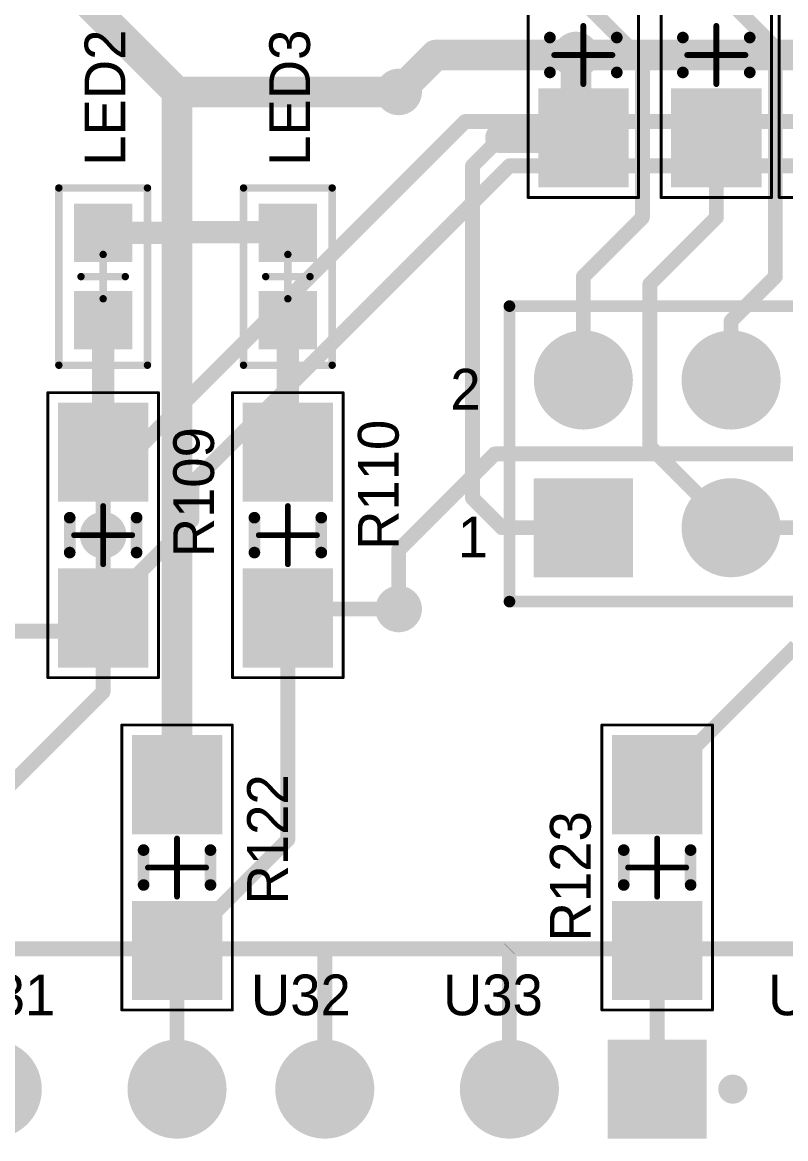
# Model space of a CAD drawing. Header units: millimetres. Extents: x 37 to 246, y 26 to 184.
# Drawn here: x 108.47 to 121.59, y 91.22 to 110.42 of the extents above; entities that cross this region are included whole.
import ezdxf

# ---------------------------------------------------------------- set-up
doc = ezdxf.new("R2010")
doc.units = ezdxf.units.MM
for name, color, linetype in [('BottomLayer', 5, 'Continuous'), ('BottomSolder', 6, 'Continuous'), ('Mechanical15', 56, 'Continuous'), ('MultiLayer', 9, 'Continuous'), ('PadHoleLayer', 156, 'Continuous'), ('TopLayer', 1, 'Continuous'), ('TopOverlay', 2, 'Continuous'), ('TopPaste', 8, 'Continuous'), ('TopSolder', 216, 'Continuous'), ('ViaHoleLayer', 16, 'Continuous')]:
    doc.layers.add(name, color=color, linetype=linetype)

msp = doc.modelspace()

# ---------------------------------------------------------------- linework, layer by layer
at = {"layer": 'BottomLayer'}
for points, const_width in [([(117.7830004, 109.855, 1), (118.1829996, 109.855, 1)], 0.3999992), ([(115.4389995, 109.855, 1), (115.7010005, 109.855, 1)], 0.26199846), ([(115.4389995, 109.855, 1), (115.7010005, 109.855, 1)], 0.26199846), ([(117.8519995, 109.855, 1), (118.1140005, 109.855, 1)], 0.26199846), ([(117.8519995, 109.855, 1), (118.1140005, 109.855, 1)], 0.26199846), ([(114.7350004, 109.22, 1), (115.1349996, 109.22, 1)], 0.3999992), ([(114.8039995, 109.22, 1), (115.0660005, 109.22, 1)], 0.26199846), ([(116.0145, 108.712, 1), (116.1415, 108.712, 1)], 0.127), ([(116.0145, 108.712, 1), (116.1415, 108.712, 1)], 0.127), ([(116.7765, 107.95, 1), (116.9035, 107.95, 1)], 0.127), ([(116.7765, 107.95, 1), (116.9035, 107.95, 1)], 0.127), ([(117.73497408, 104.2670254, 1), (118.48497512, 104.2670254, 1)], 0.7499985), ([(120.27497408, 104.2670254, 1), (121.02497512, 104.2670254, 1)], 0.7499985), ([(116.5225, 102.997, 1), (116.6495, 102.997, 1)], 0.127), ([(116.5225, 102.997, 1), (116.6495, 102.997, 1)], 0.127), ([(109.7915, 102.489, 1), (109.9185, 102.489, 1)], 0.127), ([(109.7915, 102.489, 1), (109.9185, 102.489, 1)], 0.127), ([(111.3155, 102.489, 1), (111.4425, 102.489, 1)], 0.127), ([(111.3155, 102.489, 1), (111.4425, 102.489, 1)], 0.127), ([(120.27497408, 101.7270254, 1), (121.02497512, 101.7270254, 1)], 0.7499985), ([(109.6550004, 101.6, 1), (110.0549996, 101.6, 1)], 0.3999992), ([(111.3155, 101.854, 1), (111.4425, 101.854, 1)], 0.127), ([(111.3155, 101.854, 1), (111.4425, 101.854, 1)], 0.127), ([(109.7915, 101.6, 1), (109.9185, 101.6, 1)], 0.127), ([(114.8715, 101.346, 1), (114.9985, 101.346, 1)], 0.127), ([(114.8715, 101.346, 1), (114.9985, 101.346, 1)], 0.127), ([(114.7350004, 100.33, 1), (115.1349996, 100.33, 1)], 0.3999992), ([(114.8715, 100.33, 1), (114.9985, 100.33, 1)], 0.127), ([(109.4105, 99.949, 1), (109.5375, 99.949, 1)], 0.127), ([(109.4105, 99.949, 1), (109.5375, 99.949, 1)], 0.127), ([(113.6015, 94.488, 1), (113.7285, 94.488, 1)], 0.127), ([(113.6015, 94.488, 1), (113.7285, 94.488, 1)], 0.127), ([(113.6015, 94.488, 1), (113.7285, 94.488, 1)], 0.127), ([(116.77567958, 94.48717957999999, 1), (116.90267958, 94.48717957999999, 1)], 0.127), ([(116.77567958, 94.48717957999999, 1), (116.90267958, 94.48717957999999, 1)], 0.127), ([(116.7765, 94.488, 1), (116.9035, 94.488, 1)], 0.127), ([(116.7765, 94.488, 1), (116.9035, 94.488, 1)], 0.127), ([(116.7765, 94.488, 1), (116.9035, 94.488, 1)], 0.127), ([(107.57417906, 92.07499999999999, 1), (108.3241801, 92.07499999999999, 1)], 0.7499985), ([(110.74999948, 92.07499999999999, 1), (111.50000052, 92.07499999999999, 1)], 0.7499985), ([(113.28999948, 92.07499999999999, 1), (114.04000052, 92.07499999999999, 1)], 0.7499985), ([(116.46417906, 92.07499999999999, 1), (117.2141801, 92.07499999999999, 1)], 0.7499985), ([(113.6015, 92.07499999999999, 1), (113.7285, 92.07499999999999, 1)], 0.127), ([(116.77567958, 92.07499999999999, 1), (116.90267958, 92.07499999999999, 1)], 0.127)]:
    msp.add_lwpolyline(points, format="xyb", close=True, dxfattribs=dict(at, const_width=const_width))
for points, const_width in [([(114.935, 109.22), (115.57, 109.855)], 0.52399946), ([(115.57, 109.855), (117.983, 109.855)], 0.52399946), ([(117.983, 109.855), (122.301, 109.855)], 0.52399946), ([(109.855, 102.489), (116.078, 108.712)], 0.254), ([(116.078, 108.712), (133.985, 108.712)], 0.254), ([(111.379, 102.489), (116.84, 107.95)], 0.254), ([(116.84, 107.95), (134.62, 107.95)], 0.254), ([(114.935, 101.346), (116.586, 102.997)], 0.254), ([(116.586, 102.997), (143.51, 102.997)], 0.254), ([(109.855, 101.6), (109.855, 102.489)], 0.254), ([(111.379, 101.854), (111.379, 102.489)], 0.254), ([(109.474, 99.949), (111.379, 101.854)], 0.254), ([(114.935, 100.33), (114.935, 101.346)], 0.254), ([(102.235, 99.949), (109.474, 99.949)], 0.254), ([(107.95, 94.488), (113.665, 94.488)], 0.254), ([(113.665, 94.488), (116.84, 94.488)], 0.254), ([(113.665, 92.07499999999999), (113.665, 94.488)], 0.254), ([(116.83917958, 94.48717957999999), (116.84, 94.488)], 0.254), ([(116.83917958, 92.07499999999999), (116.83917958, 94.48717957999999)], 0.254), ([(116.84, 94.488), (122.555, 94.488)], 0.254)]:
    msp.add_lwpolyline(points, dxfattribs=dict(at, const_width=const_width))
for points in [[(117.3599761, 100.9770269), (118.8599731, 100.9770269), (117.3599761, 102.4770239), (118.8599731, 102.4770239)], [(118.62918108, 92.82499849999999), (118.62918108, 91.3250015), (120.12917808, 92.82499849999999), (120.12917808, 91.3250015)]]:
    msp.add_solid(points, dxfattribs=at)
at = {"layer": 'BottomSolder', "const_width": 0.8515984999999999}
for points in [[(117.68417408, 104.2670254, 1), (118.53577512, 104.2670254, 1)], [(120.22417408, 104.2670254, 1), (121.07577512, 104.2670254, 1)], [(120.22417408, 101.7270254, 1), (121.07577512, 101.7270254, 1)], [(107.52337906, 92.07499999999999, 1), (108.3749801, 92.07499999999999, 1)], [(110.69919948, 92.07499999999999, 1), (111.55080052, 92.07499999999999, 1)], [(113.23919948, 92.07499999999999, 1), (114.09080052, 92.07499999999999, 1)], [(116.41337906, 92.07499999999999, 1), (117.2649801, 92.07499999999999, 1)]]:
    msp.add_lwpolyline(points, format="xyb", close=True, dxfattribs=at)
at = {"layer": 'BottomSolder'}
for points in [[(117.2583761, 100.8754269), (118.9615731, 100.8754269), (117.2583761, 102.5786239), (118.9615731, 102.5786239)], [(118.52758108, 92.9265985), (118.52758108, 91.2234015), (120.23077808, 92.9265985), (120.23077808, 91.2234015)]]:
    msp.add_solid(points, dxfattribs=at)
at = {"layer": 'Mechanical15'}
for points, const_width in [([(117.15999936, 107.40505062), (117.15999936, 112.30505098)], 0.0499999), ([(119.06000064, 107.40505062), (119.06000064, 112.30505098)], 0.0499999), ([(119.44597396, 107.40502522), (119.44597396, 112.30502558)], 0.0499999), ([(121.34597524, 107.40502522), (121.34597524, 112.30502558)], 0.0499999), ([(121.47797396, 107.40502522), (121.47797396, 112.30502558)], 0.0499999), ([(118.11, 109.35504926), (118.11, 110.3550498)], 0.0999998), ([(120.3959746, 109.35502386), (120.3959746, 110.3550244)], 0.0999998), ([(117.610001, 109.8550508), (118.609999, 109.8550508)], 0.0999998), ([(119.8959756, 109.8550254), (120.8959736, 109.8550254)], 0.0999998), ([(109.093, 107.569), (110.617, 107.569)], 0.127), ([(109.093, 104.521), (109.093, 107.569)], 0.127), ([(110.617, 104.521), (110.617, 107.569)], 0.127), ([(112.268, 104.521), (112.268, 107.569)], 0.127), ([(112.268, 107.569), (113.792, 107.569)], 0.127), ([(113.792, 104.521), (113.792, 107.569)], 0.127), ([(117.15999936, 107.40505062), (119.06000064, 107.40505062)], 0.0499999), ([(119.44597396, 107.40502522), (121.34597524, 107.40502522)], 0.0499999), ([(121.47797396, 107.40502522), (123.37797524, 107.40502522)], 0.0499999), ([(109.855, 105.664), (109.855, 106.426)], 0.127), ([(113.03, 105.664), (113.03, 106.426)], 0.127), ([(109.474, 106.045), (110.236, 106.045)], 0.127), ([(112.649, 106.045), (113.411, 106.045)], 0.127), ([(109.093, 104.521), (110.617, 104.521)], 0.127), ([(112.268, 104.521), (113.792, 104.521)], 0.127), ([(108.90499936, 99.14999981999999), (108.90499936, 104.05000018)], 0.0499999), ([(108.90499936, 104.05000018), (110.80500064, 104.05000018)], 0.0499999), ([(110.80500064, 99.14999981999999), (110.80500064, 104.05000018)], 0.0499999), ([(112.07999936, 99.14999981999999), (112.07999936, 104.05000018)], 0.0499999), ([(112.07999936, 104.05000018), (113.98000064, 104.05000018)], 0.0499999), ([(113.98000064, 99.14999981999999), (113.98000064, 104.05000018)], 0.0499999), ([(109.855, 101.100001), (109.855, 102.10000154)], 0.0999998), ([(113.03, 101.100001), (113.03, 102.10000154)], 0.0999998), ([(109.355001, 101.6), (110.354999, 101.6)], 0.0999998), ([(112.530001, 101.6), (113.529999, 101.6)], 0.0999998), ([(108.90499936, 99.14999981999999), (110.80500064, 99.14999981999999)], 0.0499999), ([(112.07999936, 99.14999981999999), (113.98000064, 99.14999981999999)], 0.0499999), ([(110.17499936, 98.33500018), (112.07500064, 98.33500018)], 0.0499999), ([(110.17499936, 93.43499982), (110.17499936, 98.33500018)], 0.0499999), ([(112.07500064, 93.43499982), (112.07500064, 98.33500018)], 0.0499999), ([(118.42917894, 93.43499982), (118.42917894, 98.33500018)], 0.0499999), ([(118.42917894, 98.33500018), (120.32918022, 98.33500018)], 0.0499999), ([(120.32918022, 93.43499982), (120.32918022, 98.33500018)], 0.0499999), ([(111.125, 95.38499845999999), (111.125, 96.384999)], 0.0999998), ([(119.37917958, 95.38499845999999), (119.37917958, 96.384999)], 0.0999998), ([(110.625001, 95.88499999999999), (111.624999, 95.88499999999999)], 0.0999998), ([(118.87918058, 95.88499999999999), (119.87917858, 95.88499999999999)], 0.0999998), ([(110.17499936, 93.43499982), (112.07500064, 93.43499982)], 0.0499999), ([(118.42917894, 93.43499982), (120.32918022, 93.43499982)], 0.0499999)]:
    msp.add_lwpolyline(points, dxfattribs=dict(at, const_width=const_width))
for points, const_width in [([(118.08500132, 110.3550498, 1), (118.13499868, 110.3550498, 1)], 0.0499999), ([(120.37097592, 110.3550244, 1), (120.42097328, 110.3550244, 1)], 0.0499999), ([(117.58500232, 109.8550508, 1), (117.63499968, 109.8550508, 1)], 0.0499999), ([(118.58500032, 109.8550508, 1), (118.63499768, 109.8550508, 1)], 0.0499999), ([(119.87097692, 109.8550254, 1), (119.92097428, 109.8550254, 1)], 0.0499999), ([(120.87097492, 109.8550254, 1), (120.92097228, 109.8550254, 1)], 0.0499999), ([(118.08500132, 109.35504926, 1), (118.13499868, 109.35504926, 1)], 0.0499999), ([(120.37097592, 109.35502386, 1), (120.42097328, 109.35502386, 1)], 0.0499999), ([(109.06125, 107.569, 1), (109.12475, 107.569, 1)], 0.0635), ([(109.06125, 107.569, 1), (109.12475, 107.569, 1)], 0.0635), ([(110.58525, 107.569, 1), (110.64875, 107.569, 1)], 0.0635), ([(110.58525, 107.569, 1), (110.64875, 107.569, 1)], 0.0635), ([(112.23625, 107.569, 1), (112.29975, 107.569, 1)], 0.0635), ([(112.23625, 107.569, 1), (112.29975, 107.569, 1)], 0.0635), ([(113.76025, 107.569, 1), (113.82375, 107.569, 1)], 0.0635), ([(113.76025, 107.569, 1), (113.82375, 107.569, 1)], 0.0635), ([(117.14750002, 107.40505062, 1), (117.1724987, 107.40505062, 1)], 0.02499868), ([(117.14750002, 107.40505062, 1), (117.1724987, 107.40505062, 1)], 0.02499868), ([(119.0475013, 107.40505062, 1), (119.07249998, 107.40505062, 1)], 0.02499868), ([(119.0475013, 107.40505062, 1), (119.07249998, 107.40505062, 1)], 0.02499868), ([(119.43347462, 107.40502522, 1), (119.4584733, 107.40502522, 1)], 0.02499868), ([(119.43347462, 107.40502522, 1), (119.4584733, 107.40502522, 1)], 0.02499868), ([(121.3334759, 107.40502522, 1), (121.35847458, 107.40502522, 1)], 0.02499868), ([(121.3334759, 107.40502522, 1), (121.35847458, 107.40502522, 1)], 0.02499868), ([(121.46547462, 107.40502522, 1), (121.4904733, 107.40502522, 1)], 0.02499868), ([(121.46547462, 107.40502522, 1), (121.4904733, 107.40502522, 1)], 0.02499868), ([(109.82325, 106.426, 1), (109.88675, 106.426, 1)], 0.0635), ([(112.99825, 106.426, 1), (113.06175, 106.426, 1)], 0.0635), ([(109.44225, 106.045, 1), (109.50575, 106.045, 1)], 0.0635), ([(110.20425, 106.045, 1), (110.26775, 106.045, 1)], 0.0635), ([(112.61725, 106.045, 1), (112.68075, 106.045, 1)], 0.0635), ([(113.37925, 106.045, 1), (113.44275, 106.045, 1)], 0.0635), ([(109.82325, 105.664, 1), (109.88675, 105.664, 1)], 0.0635), ([(112.99825, 105.664, 1), (113.06175, 105.664, 1)], 0.0635), ([(109.06125, 104.521, 1), (109.12475, 104.521, 1)], 0.0635), ([(109.06125, 104.521, 1), (109.12475, 104.521, 1)], 0.0635), ([(110.58525, 104.521, 1), (110.64875, 104.521, 1)], 0.0635), ([(110.58525, 104.521, 1), (110.64875, 104.521, 1)], 0.0635), ([(112.23625, 104.521, 1), (112.29975, 104.521, 1)], 0.0635), ([(112.23625, 104.521, 1), (112.29975, 104.521, 1)], 0.0635), ([(113.76025, 104.521, 1), (113.82375, 104.521, 1)], 0.0635), ([(113.76025, 104.521, 1), (113.82375, 104.521, 1)], 0.0635), ([(108.89250002, 104.05000018, 1), (108.9174987, 104.05000018, 1)], 0.02499868), ([(108.89250002, 104.05000018, 1), (108.9174987, 104.05000018, 1)], 0.02499868), ([(110.7925013, 104.05000018, 1), (110.81749998, 104.05000018, 1)], 0.02499868), ([(110.7925013, 104.05000018, 1), (110.81749998, 104.05000018, 1)], 0.02499868), ([(112.06750002, 104.05000018, 1), (112.0924987, 104.05000018, 1)], 0.02499868), ([(112.06750002, 104.05000018, 1), (112.0924987, 104.05000018, 1)], 0.02499868), ([(113.9675013, 104.05000018, 1), (113.99249998, 104.05000018, 1)], 0.02499868), ([(113.9675013, 104.05000018, 1), (113.99249998, 104.05000018, 1)], 0.02499868), ([(109.83000132, 102.10000154, 1), (109.87999868, 102.10000154, 1)], 0.0499999), ([(113.00500132, 102.10000154, 1), (113.05499868, 102.10000154, 1)], 0.0499999), ([(109.33000232, 101.6, 1), (109.37999968, 101.6, 1)], 0.0499999), ([(110.33000032, 101.6, 1), (110.37999768, 101.6, 1)], 0.0499999), ([(112.50500232, 101.6, 1), (112.55499968, 101.6, 1)], 0.0499999), ([(113.50500032, 101.6, 1), (113.55499768, 101.6, 1)], 0.0499999), ([(109.83000132, 101.100001, 1), (109.87999868, 101.100001, 1)], 0.0499999), ([(113.00500132, 101.100001, 1), (113.05499868, 101.100001, 1)], 0.0499999), ([(108.89250002, 99.14999981999999, 1), (108.9174987, 99.14999981999999, 1)], 0.02499868), ([(108.89250002, 99.14999981999999, 1), (108.9174987, 99.14999981999999, 1)], 0.02499868), ([(110.7925013, 99.14999981999999, 1), (110.81749998, 99.14999981999999, 1)], 0.02499868), ([(110.7925013, 99.14999981999999, 1), (110.81749998, 99.14999981999999, 1)], 0.02499868), ([(112.06750002, 99.14999981999999, 1), (112.0924987, 99.14999981999999, 1)], 0.02499868), ([(112.06750002, 99.14999981999999, 1), (112.0924987, 99.14999981999999, 1)], 0.02499868), ([(113.9675013, 99.14999981999999, 1), (113.99249998, 99.14999981999999, 1)], 0.02499868), ([(113.9675013, 99.14999981999999, 1), (113.99249998, 99.14999981999999, 1)], 0.02499868), ([(110.16250002, 98.33500018, 1), (110.1874987, 98.33500018, 1)], 0.02499868), ([(110.16250002, 98.33500018, 1), (110.1874987, 98.33500018, 1)], 0.02499868), ([(112.0625013, 98.33500018, 1), (112.08749998, 98.33500018, 1)], 0.02499868), ([(112.0625013, 98.33500018, 1), (112.08749998, 98.33500018, 1)], 0.02499868), ([(118.4166796, 98.33500018, 1), (118.44167828, 98.33500018, 1)], 0.02499868), ([(118.4166796, 98.33500018, 1), (118.44167828, 98.33500018, 1)], 0.02499868), ([(120.31668088, 98.33500018, 1), (120.34167956, 98.33500018, 1)], 0.02499868), ([(120.31668088, 98.33500018, 1), (120.34167956, 98.33500018, 1)], 0.02499868), ([(111.10000132, 96.384999, 1), (111.14999868, 96.384999, 1)], 0.0499999), ([(119.3541809, 96.384999, 1), (119.40417826, 96.384999, 1)], 0.0499999), ([(110.60000232, 95.88499999999999, 1), (110.64999968, 95.88499999999999, 1)], 0.0499999), ([(111.60000032, 95.88499999999999, 1), (111.64999768, 95.88499999999999, 1)], 0.0499999), ([(118.8541819, 95.88499999999999, 1), (118.90417926, 95.88499999999999, 1)], 0.0499999), ([(119.8541799, 95.88499999999999, 1), (119.90417726, 95.88499999999999, 1)], 0.0499999), ([(111.10000132, 95.38499845999999, 1), (111.14999868, 95.38499845999999, 1)], 0.0499999), ([(119.3541809, 95.38499845999999, 1), (119.40417826, 95.38499845999999, 1)], 0.0499999), ([(110.16250002, 93.43499982, 1), (110.1874987, 93.43499982, 1)], 0.02499868), ([(110.16250002, 93.43499982, 1), (110.1874987, 93.43499982, 1)], 0.02499868), ([(112.0625013, 93.43499982, 1), (112.08749998, 93.43499982, 1)], 0.02499868), ([(112.0625013, 93.43499982, 1), (112.08749998, 93.43499982, 1)], 0.02499868), ([(118.4166796, 93.43499982, 1), (118.44167828, 93.43499982, 1)], 0.02499868), ([(118.4166796, 93.43499982, 1), (118.44167828, 93.43499982, 1)], 0.02499868), ([(120.31668088, 93.43499982, 1), (120.34167956, 93.43499982, 1)], 0.02499868), ([(120.31668088, 93.43499982, 1), (120.34167956, 93.43499982, 1)], 0.02499868)]:
    msp.add_lwpolyline(points, format="xyb", close=True, dxfattribs=dict(at, const_width=const_width))
at = {"layer": 'MultiLayer', "const_width": 0.3999992}
for points in [[(117.7830004, 109.855, 1), (118.1829996, 109.855, 1)], [(114.7350004, 109.22, 1), (115.1349996, 109.22, 1)], [(109.6550004, 101.6, 1), (110.0549996, 101.6, 1)], [(114.7350004, 100.33, 1), (115.1349996, 100.33, 1)]]:
    msp.add_lwpolyline(points, format="xyb", close=True, dxfattribs=at)
at = {"layer": 'PadHoleLayer', "const_width": 0.4499991}
for points in [[(117.88497378, 104.2670254, 1), (118.33497542, 104.2670254, 1)], [(120.42497378, 104.2670254, 1), (120.87497542, 104.2670254, 1)], [(117.88497378, 101.7270254, 1), (118.33497542, 101.7270254, 1)], [(120.42497378, 101.7270254, 1), (120.87497542, 101.7270254, 1)], [(110.89999918, 92.07499999999999, 1), (111.35000082, 92.07499999999999, 1)], [(113.43999918, 92.07499999999999, 1), (113.89000082, 92.07499999999999, 1)], [(116.61417876, 92.07499999999999, 1), (117.0641804, 92.07499999999999, 1)], [(119.15417876, 92.07499999999999, 1), (119.6041804, 92.07499999999999, 1)]]:
    msp.add_lwpolyline(points, format="xyb", close=True, dxfattribs=at)
at = {"layer": 'TopLayer'}
for points, const_width in [([(109.22, 111.125), (111.125, 109.22)], 0.52399946), ([(117.6019746, 111.28002382), (119.1259746, 109.75602382)], 0.254), ([(120.3959746, 110.9980254), (121.4119746, 109.9820254)], 0.254), ([(117.983, 108.55699904), (117.983, 109.855)], 0.52399946), ([(121.4119746, 106.0450254), (121.4119746, 109.9820254)], 0.254), ([(119.1259746, 107.0610254), (119.1259746, 109.75602382)], 0.254), ([(111.125, 109.22), (114.935, 109.22)], 0.52399946), ([(111.125, 106.807), (111.125, 109.22)], 0.52399946), ([(116.68502444, 108.43002444), (118.1099746, 108.43002444)], 0.52399946), ([(118.1099746, 108.43002444), (118.11, 108.43004984)], 0.52399946), ([(116.205, 107.95), (116.68502444, 108.43002444)], 0.254), ([(120.3959746, 107.0610254), (120.3959746, 108.43002444)], 0.254), ([(116.205, 102.235), (116.205, 107.95)], 0.254), ([(118.1099746, 106.0450254), (119.1259746, 107.0610254)], 0.254), ([(119.2529746, 105.9180254), (120.3959746, 107.0610254)], 0.254), ([(109.855, 106.79500104), (111.11300104, 106.79500104)], 0.38399974), ([(111.125, 97.30999842), (111.125, 106.807)], 0.52399946), ([(111.11300104, 106.79500104), (111.125, 106.807)], 0.38399974), ([(111.125, 106.807), (113.01800104, 106.807)], 0.38399974), ([(113.01800104, 106.807), (113.03, 106.79500104)], 0.38399974), ([(118.1099746, 104.2670254), (118.1099746, 106.0450254)], 0.254), ([(120.6499746, 105.2830254), (121.4119746, 106.0450254)], 0.254), ([(119.2529746, 103.1240254), (119.2529746, 105.9180254)], 0.254), ([(109.855, 103.02500096), (109.855, 105.29499896)], 0.38399974), ([(113.03, 103.02500096), (113.03, 105.29499896)], 0.38399974), ([(120.6499746, 104.2670254), (120.6499746, 105.2830254)], 0.254), ([(119.2529746, 103.1240254), (120.6499746, 101.7270254)], 0.254), ([(116.205, 102.235), (116.7129746, 101.7270254)], 0.254), ([(109.855, 100.17500158), (109.855, 101.6)], 0.254), ([(116.7129746, 101.7270254), (118.1099746, 101.7270254)], 0.254), ([(120.6499746, 101.7270254), (123.1899746, 101.7270254)], 0.254), ([(113.03, 100.17500158), (113.18499842, 100.33)], 0.254), ([(113.18499842, 100.33), (114.935, 100.33)], 0.254), ([(109.855, 98.90581945999999), (109.855, 100.17500158)], 0.254), ([(113.03, 96.36499904), (113.03, 100.17500158)], 0.254), ([(119.37917958, 97.30999842), (121.76418116, 99.695)], 0.254), ([(105.40917958, 94.45999904), (109.855, 98.90581945999999)], 0.254), ([(111.125, 94.45999904), (113.03, 96.36499904)], 0.254), ([(111.125, 92.07499999999999), (111.125, 94.45999904)], 0.254), ([(119.37917958, 92.07499999999999), (119.37917958, 94.45999904)], 0.254)]:
    msp.add_lwpolyline(points, dxfattribs=dict(at, const_width=const_width))
for points, const_width in [([(117.7830004, 109.855, 1), (118.1829996, 109.855, 1)], 0.3999992), ([(117.8519995, 109.855, 1), (118.1140005, 109.855, 1)], 0.26199846), ([(121.3484746, 109.9820254, 1), (121.4754746, 109.9820254, 1)], 0.127), ([(121.3484746, 109.9820254, 1), (121.4754746, 109.9820254, 1)], 0.127), ([(119.0624746, 109.75602382, 1), (119.1894746, 109.75602382, 1)], 0.127), ([(119.0624746, 109.75602382, 1), (119.1894746, 109.75602382, 1)], 0.127), ([(114.7350004, 109.22, 1), (115.1349996, 109.22, 1)], 0.3999992), ([(110.9939995, 109.22, 1), (111.2560005, 109.22, 1)], 0.26199846), ([(110.9939995, 109.22, 1), (111.2560005, 109.22, 1)], 0.26199846), ([(110.9939995, 109.22, 1), (111.2560005, 109.22, 1)], 0.26199846), ([(114.8039995, 109.22, 1), (115.0660005, 109.22, 1)], 0.26199846), ([(116.55402394, 108.43002444, 1), (116.81602494, 108.43002444, 1)], 0.26199846), ([(117.8519995, 108.55699904, 1), (118.1140005, 108.55699904, 1)], 0.26199846), ([(117.9789741, 108.43002444, 1), (118.2409751, 108.43002444, 1)], 0.26199846), ([(117.9789741, 108.43002444, 1), (118.2409751, 108.43002444, 1)], 0.26199846), ([(117.9789995, 108.43004984, 1), (118.2410005, 108.43004984, 1)], 0.26199846), ([(116.62152444, 108.43002444, 1), (116.74852444, 108.43002444, 1)], 0.127), ([(120.3324746, 108.43002444, 1), (120.4594746, 108.43002444, 1)], 0.127), ([(116.1415, 107.95, 1), (116.2685, 107.95, 1)], 0.127), ([(116.1415, 107.95, 1), (116.2685, 107.95, 1)], 0.127), ([(119.0624746, 107.0610254, 1), (119.1894746, 107.0610254, 1)], 0.127), ([(119.0624746, 107.0610254, 1), (119.1894746, 107.0610254, 1)], 0.127), ([(120.3324746, 107.0610254, 1), (120.4594746, 107.0610254, 1)], 0.127), ([(120.3324746, 107.0610254, 1), (120.4594746, 107.0610254, 1)], 0.127), ([(109.7590007, 106.79500104, 1), (109.9509993, 106.79500104, 1)], 0.1919986), ([(110.9939995, 106.807, 1), (111.2560005, 106.807, 1)], 0.26199846), ([(110.9939995, 106.807, 1), (111.2560005, 106.807, 1)], 0.26199846), ([(111.01700174, 106.79500104, 1), (111.20900034, 106.79500104, 1)], 0.1919986), ([(111.01700174, 106.79500104, 1), (111.20900034, 106.79500104, 1)], 0.1919986), ([(111.0290007, 106.807, 1), (111.2209993, 106.807, 1)], 0.1919986), ([(111.0290007, 106.807, 1), (111.2209993, 106.807, 1)], 0.1919986), ([(112.92200174, 106.807, 1), (113.11400034, 106.807, 1)], 0.1919986), ([(112.92200174, 106.807, 1), (113.11400034, 106.807, 1)], 0.1919986), ([(112.9340007, 106.79500104, 1), (113.1259993, 106.79500104, 1)], 0.1919986), ([(118.0464746, 106.0450254, 1), (118.1734746, 106.0450254, 1)], 0.127), ([(118.0464746, 106.0450254, 1), (118.1734746, 106.0450254, 1)], 0.127), ([(121.3484746, 106.0450254, 1), (121.4754746, 106.0450254, 1)], 0.127), ([(121.3484746, 106.0450254, 1), (121.4754746, 106.0450254, 1)], 0.127), ([(119.1894746, 105.9180254, 1), (119.3164746, 105.9180254, 1)], 0.127), ([(119.1894746, 105.9180254, 1), (119.3164746, 105.9180254, 1)], 0.127), ([(109.7590007, 105.29499896, 1), (109.9509993, 105.29499896, 1)], 0.1919986), ([(112.9340007, 105.29499896, 1), (113.1259993, 105.29499896, 1)], 0.1919986), ([(120.5864746, 105.2830254, 1), (120.7134746, 105.2830254, 1)], 0.127), ([(120.5864746, 105.2830254, 1), (120.7134746, 105.2830254, 1)], 0.127), ([(117.73497408, 104.2670254, 1), (118.48497512, 104.2670254, 1)], 0.7499985), ([(120.27497408, 104.2670254, 1), (121.02497512, 104.2670254, 1)], 0.7499985), ([(118.0464746, 104.2670254, 1), (118.1734746, 104.2670254, 1)], 0.127), ([(120.5864746, 104.2670254, 1), (120.7134746, 104.2670254, 1)], 0.127), ([(109.7590007, 103.02500096, 1), (109.9509993, 103.02500096, 1)], 0.1919986), ([(112.9340007, 103.02500096, 1), (113.1259993, 103.02500096, 1)], 0.1919986), ([(119.1894746, 103.1240254, 1), (119.3164746, 103.1240254, 1)], 0.127), ([(119.1894746, 103.1240254, 1), (119.3164746, 103.1240254, 1)], 0.127), ([(116.1415, 102.235, 1), (116.2685, 102.235, 1)], 0.127), ([(116.1415, 102.235, 1), (116.2685, 102.235, 1)], 0.127), ([(120.27497408, 101.7270254, 1), (121.02497512, 101.7270254, 1)], 0.7499985), ([(109.6550004, 101.6, 1), (110.0549996, 101.6, 1)], 0.3999992), ([(109.7915, 101.6, 1), (109.9185, 101.6, 1)], 0.127), ([(116.6494746, 101.7270254, 1), (116.7764746, 101.7270254, 1)], 0.127), ([(116.6494746, 101.7270254, 1), (116.7764746, 101.7270254, 1)], 0.127), ([(118.0464746, 101.7270254, 1), (118.1734746, 101.7270254, 1)], 0.127), ([(120.5864746, 101.7270254, 1), (120.7134746, 101.7270254, 1)], 0.127), ([(120.5864746, 101.7270254, 1), (120.7134746, 101.7270254, 1)], 0.127), ([(114.7350004, 100.33, 1), (115.1349996, 100.33, 1)], 0.3999992), ([(113.12149842, 100.33, 1), (113.24849842, 100.33, 1)], 0.127), ([(113.12149842, 100.33, 1), (113.24849842, 100.33, 1)], 0.127), ([(114.8715, 100.33, 1), (114.9985, 100.33, 1)], 0.127), ([(109.7915, 100.17500158, 1), (109.9185, 100.17500158, 1)], 0.127), ([(109.7915, 100.17500158, 1), (109.9185, 100.17500158, 1)], 0.127), ([(112.9665, 100.17500158, 1), (113.0935, 100.17500158, 1)], 0.127), ([(112.9665, 100.17500158, 1), (113.0935, 100.17500158, 1)], 0.127), ([(109.7915, 98.90581945999999, 1), (109.9185, 98.90581945999999, 1)], 0.127), ([(109.7915, 98.90581945999999, 1), (109.9185, 98.90581945999999, 1)], 0.127), ([(110.9939995, 97.30999842, 1), (111.2560005, 97.30999842, 1)], 0.26199846), ([(119.31567958, 97.30999842, 1), (119.44267958, 97.30999842, 1)], 0.127), ([(112.9665, 96.36499904, 1), (113.0935, 96.36499904, 1)], 0.127), ([(112.9665, 96.36499904, 1), (113.0935, 96.36499904, 1)], 0.127), ([(111.0615, 94.45999904, 1), (111.1885, 94.45999904, 1)], 0.127), ([(111.0615, 94.45999904, 1), (111.1885, 94.45999904, 1)], 0.127), ([(119.31567958, 94.45999904, 1), (119.44267958, 94.45999904, 1)], 0.127), ([(107.57417906, 92.07499999999999, 1), (108.3241801, 92.07499999999999, 1)], 0.7499985), ([(110.74999948, 92.07499999999999, 1), (111.50000052, 92.07499999999999, 1)], 0.7499985), ([(113.28999948, 92.07499999999999, 1), (114.04000052, 92.07499999999999, 1)], 0.7499985), ([(116.46417906, 92.07499999999999, 1), (117.2141801, 92.07499999999999, 1)], 0.7499985), ([(111.0615, 92.07499999999999, 1), (111.1885, 92.07499999999999, 1)], 0.127), ([(119.31567958, 92.07499999999999, 1), (119.44267958, 92.07499999999999, 1)], 0.127)]:
    msp.add_lwpolyline(points, format="xyb", close=True, dxfattribs=dict(at, const_width=const_width))
for points in [[(118.78499992, 109.18004834), (117.43500008, 109.18004834), (118.78499992, 107.68005134), (117.43500008, 107.68005134)], [(121.07097452, 109.18002294), (119.72097468, 109.18002294), (121.07097452, 107.68002594), (119.72097468, 107.68002594)], [(110.2549992, 106.39500184), (110.2549992, 107.19500024), (109.4550008, 106.39500184), (109.4550008, 107.19500024)], [(113.4299992, 106.39500184), (113.4299992, 107.19500024), (112.6300008, 106.39500184), (112.6300008, 107.19500024)], [(110.2549992, 104.89499976), (110.2549992, 105.69499816), (109.4550008, 104.89499976), (109.4550008, 105.69499816)], [(113.4299992, 104.89499976), (113.4299992, 105.69499816), (112.6300008, 104.89499976), (112.6300008, 105.69499816)], [(109.18000008, 102.27500246), (110.52999992, 102.27500246), (109.18000008, 103.77499946), (110.52999992, 103.77499946)], [(112.35500008, 102.27500246), (113.70499992, 102.27500246), (112.35500008, 103.77499946), (113.70499992, 103.77499946)], [(117.3599761, 100.9770269), (118.8599731, 100.9770269), (117.3599761, 102.4770239), (118.8599731, 102.4770239)], [(109.18000008, 99.42500308), (110.52999992, 99.42500308), (109.18000008, 100.92500008), (110.52999992, 100.92500008)], [(112.35500008, 99.42500308), (113.70499992, 99.42500308), (112.35500008, 100.92500008), (113.70499992, 100.92500008)], [(111.79999992, 98.05999691999999), (110.45000008, 98.05999691999999), (111.79999992, 96.55999992), (110.45000008, 96.55999992)], [(120.0541795, 98.05999691999999), (118.70417966, 98.05999691999999), (120.0541795, 96.55999992), (118.70417966, 96.55999992)], [(111.79999992, 95.20999753999999), (110.45000008, 95.20999753999999), (111.79999992, 93.71000054), (110.45000008, 93.71000054)], [(120.0541795, 95.20999753999999), (118.70417966, 95.20999753999999), (120.0541795, 93.71000054), (118.70417966, 93.71000054)], [(118.62918108, 92.82499849999999), (118.62918108, 91.3250015), (120.12917808, 92.82499849999999), (120.12917808, 91.3250015)]]:
    msp.add_solid(points, dxfattribs=at)
at = {"layer": 'TopOverlay', "const_width": 0.1999996}
for points in [[(117.53499988, 109.55504886), (117.53499988, 110.1550502)], [(118.68500012, 109.55504886), (118.68500012, 110.1550502)], [(119.82097448, 109.55502346), (119.82097448, 110.1550248)], [(120.97097472, 109.55502346), (120.97097472, 110.1550248)], [(116.8399746, 105.5370254), (129.5399746, 105.5370254)], [(116.8399746, 100.4570254), (116.8399746, 105.5370254)], [(109.27999988, 101.3000006), (109.27999988, 101.90000194)], [(110.43000012, 101.3000006), (110.43000012, 101.90000194)], [(112.45499988, 101.3000006), (112.45499988, 101.90000194)], [(113.60500012, 101.3000006), (113.60500012, 101.90000194)], [(116.8399746, 100.4570254), (129.5399746, 100.4570254)], [(110.54999988, 95.58499805999999), (110.54999988, 96.1849994)], [(111.70000012, 95.58499805999999), (111.70000012, 96.1849994)], [(118.80417946, 95.58499805999999), (118.80417946, 96.1849994)], [(119.9541797, 95.58499805999999), (119.9541797, 96.1849994)]]:
    msp.add_lwpolyline(points, dxfattribs=at)
at = {"layer": 'TopOverlay'}
for points, const_width in [([(117.48499998, 110.1550502, 1), (117.58499978, 110.1550502, 1)], 0.0999998), ([(118.63500022, 110.1550502, 1), (118.73500002, 110.1550502, 1)], 0.0999998), ([(119.77097458, 110.1550248, 1), (119.87097438, 110.1550248, 1)], 0.0999998), ([(120.92097482, 110.1550248, 1), (121.02097462, 110.1550248, 1)], 0.0999998), ([(117.48499998, 109.55504886, 1), (117.58499978, 109.55504886, 1)], 0.0999998), ([(118.63500022, 109.55504886, 1), (118.73500002, 109.55504886, 1)], 0.0999998), ([(119.77097458, 109.55502346, 1), (119.87097438, 109.55502346, 1)], 0.0999998), ([(120.92097482, 109.55502346, 1), (121.02097462, 109.55502346, 1)], 0.0999998), ([(116.7899747, 105.5370254, 1), (116.8899745, 105.5370254, 1)], 0.0999998), ([(116.7899747, 105.5370254, 1), (116.8899745, 105.5370254, 1)], 0.0999998), ([(109.22999998, 101.90000194, 1), (109.32999978, 101.90000194, 1)], 0.0999998), ([(110.38000022, 101.90000194, 1), (110.48000002, 101.90000194, 1)], 0.0999998), ([(112.40499998, 101.90000194, 1), (112.50499978, 101.90000194, 1)], 0.0999998), ([(113.55500022, 101.90000194, 1), (113.65500002, 101.90000194, 1)], 0.0999998), ([(109.22999998, 101.3000006, 1), (109.32999978, 101.3000006, 1)], 0.0999998), ([(110.38000022, 101.3000006, 1), (110.48000002, 101.3000006, 1)], 0.0999998), ([(112.40499998, 101.3000006, 1), (112.50499978, 101.3000006, 1)], 0.0999998), ([(113.55500022, 101.3000006, 1), (113.65500002, 101.3000006, 1)], 0.0999998), ([(116.7899747, 100.4570254, 1), (116.8899745, 100.4570254, 1)], 0.0999998), ([(116.7899747, 100.4570254, 1), (116.8899745, 100.4570254, 1)], 0.0999998), ([(110.49999998, 96.1849994, 1), (110.59999978, 96.1849994, 1)], 0.0999998), ([(111.65000022, 96.1849994, 1), (111.75000002, 96.1849994, 1)], 0.0999998), ([(118.75417956, 96.1849994, 1), (118.85417936, 96.1849994, 1)], 0.0999998), ([(119.9041798, 96.1849994, 1), (120.0041796, 96.1849994, 1)], 0.0999998), ([(110.49999998, 95.58499805999999, 1), (110.59999978, 95.58499805999999, 1)], 0.0999998), ([(111.65000022, 95.58499805999999, 1), (111.75000002, 95.58499805999999, 1)], 0.0999998), ([(118.75417956, 95.58499805999999, 1), (118.85417936, 95.58499805999999, 1)], 0.0999998), ([(119.9041798, 95.58499805999999, 1), (120.0041796, 95.58499805999999, 1)], 0.0999998), ([(120.80418054, 92.07499999999999, 1), (120.5541785, 92.07499999999999, 1)], 0.2499995), ([(120.49167926, 92.07499999999999, 1), (120.61667774, 92.07499999999999, 1)], 0.12499848), ([(120.7416813, 92.07499999999999, 1), (120.86667978, 92.07499999999999, 1)], 0.12499848)]:
    msp.add_lwpolyline(points, format="xyb", close=True, dxfattribs=dict(at, const_width=const_width))
at = {"layer": 'TopPaste'}
for points in [[(118.78499992, 109.18004834), (117.43500008, 109.18004834), (118.78499992, 107.68005134), (117.43500008, 107.68005134)], [(121.07097452, 109.18002294), (119.72097468, 109.18002294), (121.07097452, 107.68002594), (119.72097468, 107.68002594)], [(110.2549992, 106.39500184), (110.2549992, 107.19500024), (109.4550008, 106.39500184), (109.4550008, 107.19500024)], [(113.4299992, 106.39500184), (113.4299992, 107.19500024), (112.6300008, 106.39500184), (112.6300008, 107.19500024)], [(110.2549992, 104.89499976), (110.2549992, 105.69499816), (109.4550008, 104.89499976), (109.4550008, 105.69499816)], [(113.4299992, 104.89499976), (113.4299992, 105.69499816), (112.6300008, 104.89499976), (112.6300008, 105.69499816)], [(109.18000008, 102.27500246), (110.52999992, 102.27500246), (109.18000008, 103.77499946), (110.52999992, 103.77499946)], [(112.35500008, 102.27500246), (113.70499992, 102.27500246), (112.35500008, 103.77499946), (113.70499992, 103.77499946)], [(109.18000008, 99.42500308), (110.52999992, 99.42500308), (109.18000008, 100.92500008), (110.52999992, 100.92500008)], [(112.35500008, 99.42500308), (113.70499992, 99.42500308), (112.35500008, 100.92500008), (113.70499992, 100.92500008)], [(111.79999992, 98.05999691999999), (110.45000008, 98.05999691999999), (111.79999992, 96.55999992), (110.45000008, 96.55999992)], [(120.0541795, 98.05999691999999), (118.70417966, 98.05999691999999), (120.0541795, 96.55999992), (118.70417966, 96.55999992)], [(111.79999992, 95.20999753999999), (110.45000008, 95.20999753999999), (111.79999992, 93.71000054), (110.45000008, 93.71000054)], [(120.0541795, 95.20999753999999), (118.70417966, 95.20999753999999), (120.0541795, 93.71000054), (118.70417966, 93.71000054)]]:
    msp.add_solid(points, dxfattribs=at)
at = {"layer": 'TopSolder', "const_width": 0.8515984999999999}
for points in [[(117.68417408, 104.2670254, 1), (118.53577512, 104.2670254, 1)], [(120.22417408, 104.2670254, 1), (121.07577512, 104.2670254, 1)], [(120.22417408, 101.7270254, 1), (121.07577512, 101.7270254, 1)], [(107.52337906, 92.07499999999999, 1), (108.3749801, 92.07499999999999, 1)], [(110.69919948, 92.07499999999999, 1), (111.55080052, 92.07499999999999, 1)], [(113.23919948, 92.07499999999999, 1), (114.09080052, 92.07499999999999, 1)], [(116.41337906, 92.07499999999999, 1), (117.2649801, 92.07499999999999, 1)]]:
    msp.add_lwpolyline(points, format="xyb", close=True, dxfattribs=at)
at = {"layer": 'TopSolder'}
for points in [[(118.88659992, 109.28164834), (117.33340008, 109.28164834), (118.88659992, 107.57845134), (117.33340008, 107.57845134)], [(121.17257452, 109.28162294), (119.61937468, 109.28162294), (121.17257452, 107.57842594), (119.61937468, 107.57842594)], [(110.3565992, 106.29340184), (110.3565992, 107.29660024), (109.3534008, 106.29340184), (109.3534008, 107.29660024)], [(113.5315992, 106.29340184), (113.5315992, 107.29660024), (112.5284008, 106.29340184), (112.5284008, 107.29660024)], [(110.3565992, 104.79339976), (110.3565992, 105.79659816), (109.3534008, 104.79339976), (109.3534008, 105.79659816)], [(113.5315992, 104.79339976), (113.5315992, 105.79659816), (112.5284008, 104.79339976), (112.5284008, 105.79659816)], [(109.07840008, 102.17340246), (110.63159992, 102.17340246), (109.07840008, 103.87659946), (110.63159992, 103.87659946)], [(112.25340008, 102.17340246), (113.80659992, 102.17340246), (112.25340008, 103.87659946), (113.80659992, 103.87659946)], [(117.2583761, 100.8754269), (118.9615731, 100.8754269), (117.2583761, 102.5786239), (118.9615731, 102.5786239)], [(109.07840008, 99.32340307999999), (110.63159992, 99.32340307999999), (109.07840008, 101.02660008), (110.63159992, 101.02660008)], [(112.25340008, 99.32340307999999), (113.80659992, 99.32340307999999), (112.25340008, 101.02660008), (113.80659992, 101.02660008)], [(111.90159992, 98.16159692), (110.34840008, 98.16159692), (111.90159992, 96.45839991999999), (110.34840008, 96.45839991999999)], [(120.1557795, 98.16159692), (118.60257966, 98.16159692), (120.1557795, 96.45839991999999), (118.60257966, 96.45839991999999)], [(111.90159992, 95.31159754), (110.34840008, 95.31159754), (111.90159992, 93.60840053999999), (110.34840008, 93.60840053999999)], [(120.1557795, 95.31159754), (118.60257966, 95.31159754), (120.1557795, 93.60840053999999), (118.60257966, 93.60840053999999)], [(118.52758108, 92.9265985), (118.52758108, 91.2234015), (120.23077808, 92.9265985), (120.23077808, 91.2234015)]]:
    msp.add_solid(points, dxfattribs=at)
at = {"layer": 'ViaHoleLayer', "const_width": 0.1999996}
for points in [[(117.8830002, 109.855, 1), (118.0829998, 109.855, 1)], [(114.8350002, 109.22, 1), (115.0349998, 109.22, 1)], [(109.7550002, 101.6, 1), (109.9549998, 101.6, 1)], [(114.8350002, 100.33, 1), (115.0349998, 100.33, 1)]]:
    msp.add_lwpolyline(points, format="xyb", close=True, dxfattribs=at)

# ---------------------------------------------------------------- texts
at = {"layer": 'TopOverlay'}
for s, rotation, p in [('LED2', 90, (110.236, 107.95)), ('LED3', 90, (113.411, 107.95)), ('2', 360, (115.824, 103.759)), ('R110', 90, (114.935, 101.346)), ('R109', 90, (111.76, 101.219)), ('1', 360, (115.951, 101.219)), ('R122', 90, (113.03, 95.25)), ('R123', 90, (118.23617958, 94.615))]:
    msp.add_text(s, height=0.7000011399999999, rotation=rotation, dxfattribs=at).set_placement(p)
for s, p in [('U31', (107.315, 93.345)), ('U32', (112.395, 93.345)), ('U33', (115.697, 93.345)), ('U34', (121.28417958, 93.345))]:
    msp.add_text(s, height=0.7000011399999999, dxfattribs=at).set_placement(p)

doc.saveas('drawing.dxf')
